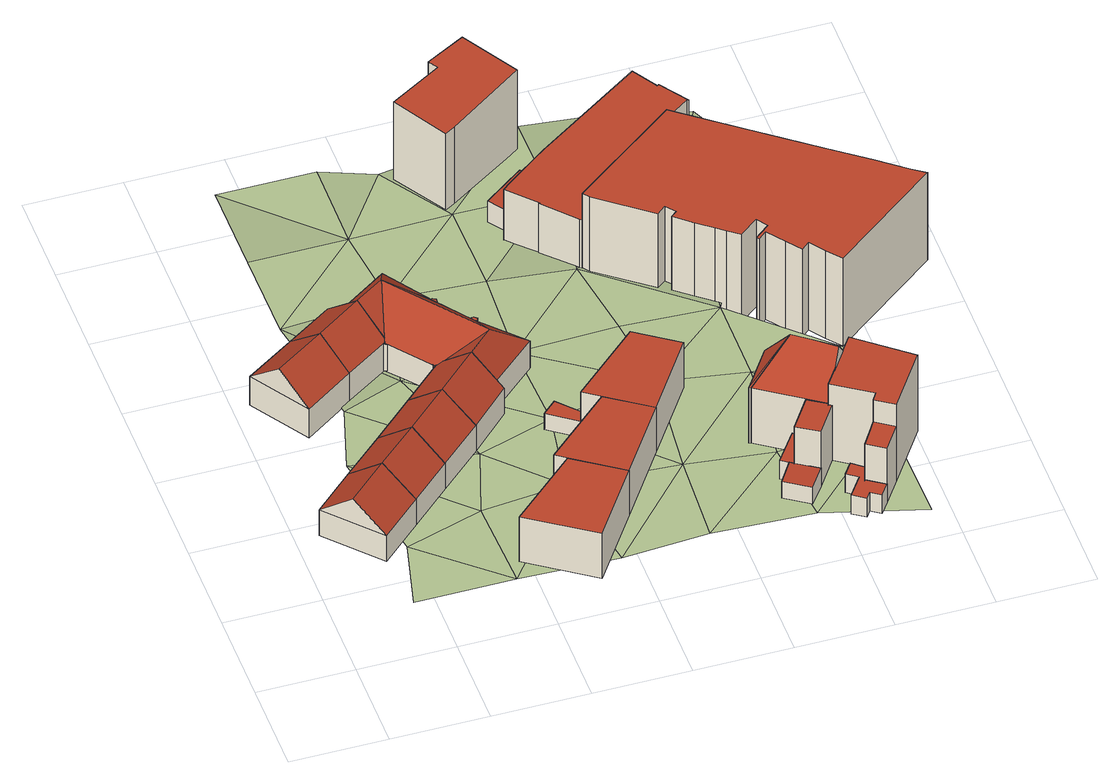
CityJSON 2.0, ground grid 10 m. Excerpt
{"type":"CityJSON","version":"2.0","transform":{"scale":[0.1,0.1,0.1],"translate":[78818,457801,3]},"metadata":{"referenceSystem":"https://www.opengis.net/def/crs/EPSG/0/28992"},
"CityObjects":{
"building1":{"type":"Building","attributes":{"RelativeEavesHeight":3.31,"AbsoluteEavesHeight":9.72,"RelativeRidgeHeight":6.43,"AbsoluteRidgeHeight":12.84,"roofType":"1030"},"geometry":[{"type":"Solid","lod":"2","boundaries":[[[[0,1,2,3]],[[1,4,5,2]],[[4,6,7,5]],[[6,0,3,7]],[[4,1,8]],[[0,6,9]],[[1,0,9,8]],[[6,4,8,9]],[[3,2,5,7]]]],"semantics":{"surfaces":[{"type":"WallSurface"},{"type":"RoofSurface","Slope":49.33,"Direction":137.4},{"type":"RoofSurface","Slope":49.33,"Direction":317.36},{"type":"GroundSurface"}],"values":[[0,0,0,0,0,0,1,2,3]]}}]},
"building2":{"type":"Building","attributes":{"RelativeEavesHeight":3.72,"AbsoluteEavesHeight":9.72,"RelativeRidgeHeight":6.84,"AbsoluteRidgeHeight":12.84,"roofType":"1030"},"geometry":[{"type":"Solid","lod":"2","boundaries":[[[[10,11,12,13]],[[11,14,15,12]],[[14,16,17,15]],[[16,10,13,17]],[[14,11,18]],[[10,16,19]],[[11,10,19,18]],[[16,14,18,19]],[[13,12,15,17]]]],"semantics":{"surfaces":[{"type":"WallSurface"},{"type":"RoofSurface","Slope":48.72,"Direction":146.37},{"type":"RoofSurface","Slope":48.72,"Direction":326.37},{"type":"GroundSurface"}],"values":[[0,0,0,0,0,0,1,2,3]]}}]},
"building3":{"type":"Building","attributes":{"RelativeEavesHeight":3.31,"AbsoluteEavesHeight":9.72,"RelativeRidgeHeight":6.43,"AbsoluteRidgeHeight":12.84,"roofType":"1030"},"geometry":[{"type":"Solid","lod":"2","boundaries":[[[[20,0,3,21]],[[0,6,7,3]],[[6,22,23,7]],[[22,20,21,23]],[[6,0,9]],[[20,22,24]],[[0,20,24,9]],[[22,6,9,24]],[[21,3,7,23]]]],"semantics":{"surfaces":[{"type":"WallSurface"},{"type":"RoofSurface","Slope":49.35,"Direction":137.4},{"type":"RoofSurface","Slope":49.35,"Direction":317.36},{"type":"GroundSurface"}],"values":[[0,0,0,0,0,0,1,2,3]]}}]},
"building4":{"type":"Building","attributes":{"RelativeEavesHeight":3.3,"AbsoluteEavesHeight":9.72,"RelativeRidgeHeight":6.42,"AbsoluteRidgeHeight":12.84,"roofType":"1030"},"geometry":[{"type":"Solid","lod":"2","boundaries":[[[[25,20,21,26]],[[20,22,23,21]],[[22,27,28,23]],[[27,25,26,28]],[[22,20,24]],[[25,27,29]],[[20,25,29,24]],[[27,22,24,29]],[[26,21,23,28]]]],"semantics":{"surfaces":[{"type":"WallSurface"},{"type":"RoofSurface","Slope":49.38,"Direction":137.4},{"type":"RoofSurface","Slope":49.38,"Direction":317.37},{"type":"GroundSurface"}],"values":[[0,0,0,0,0,0,1,2,3]]}}]},
"building5":{"type":"Building","children":["building5-1","building5-2"]},
"building5-1":{"type":"BuildingPart","attributes":{"RelativeEavesHeight":3.42,"AbsoluteEavesHeight":9.72,"RelativeRidgeHeight":3.42,"AbsoluteRidgeHeight":9.72,"roofType":"1000"},"parents":["building5"],"geometry":[{"type":"Solid","lod":"2","boundaries":[[[[30,31,32,33]],[[31,34,35,32]],[[34,30,33,35]],[[34,31,30]],[[33,32,35]]]],"semantics":{"surfaces":[{"type":"WallSurface"},{"type":"RoofSurface","Slope":90,"Direction":0},{"type":"GroundSurface"}],"values":[[0,0,0,1,2]]}}]},
"building5-2":{"type":"BuildingPart","attributes":{"RelativeEavesHeight":3.74,"AbsoluteEavesHeight":9.72,"RelativeRidgeHeight":6.86,"AbsoluteRidgeHeight":12.84,"roofType":"1030"},"parents":["building5"],"geometry":[{"type":"Solid","lod":"2","boundaries":[[[[16,36,37,17]],[[36,38,39,37]],[[38,10,13,39]],[[10,16,17,13]],[[38,36,40]],[[16,10,19]],[[36,16,19,40]],[[10,38,40,19]],[[17,37,39,13]]]],"semantics":{"surfaces":[{"type":"WallSurface"},{"type":"RoofSurface","Slope":48.71,"Direction":326.37},{"type":"RoofSurface","Slope":48.71,"Direction":146.37},{"type":"GroundSurface"}],"values":[[0,0,0,0,0,0,1,2,3]]}}]},
"building6":{"type":"Building","attributes":{"RelativeEavesHeight":5.75,"AbsoluteEavesHeight":12.3,"RelativeRidgeHeight":5.75,"AbsoluteRidgeHeight":12.3,"roofType":"1000"},"geometry":[{"type":"Solid","lod":"2","boundaries":[[[[41,42,43,44]],[[42,45,46,43]],[[45,47,48,46]],[[47,41,44,48]],[[47,45,42,41]],[[44,43,46,48]]]],"semantics":{"surfaces":[{"type":"WallSurface"},{"type":"RoofSurface","Slope":90,"Direction":166.59},{"type":"GroundSurface"}],"values":[[0,0,0,0,1,2]]}}]},
"building7":{"type":"Building","children":["building7-1","building7-2"]},
"building7-1":{"type":"BuildingPart","attributes":{"RelativeEavesHeight":3.31,"AbsoluteEavesHeight":9.72,"RelativeRidgeHeight":3.31,"AbsoluteRidgeHeight":9.72,"roofType":"1000"},"parents":["building7"],"geometry":[{"type":"Solid","lod":"2","boundaries":[[[[49,50,51,52]],[[50,53,54,51]],[[53,55,56,54]],[[55,49,52,56]],[[55,53,50,49]],[[52,51,54,56]]]],"semantics":{"surfaces":[{"type":"WallSurface"},{"type":"RoofSurface","Slope":90,"Direction":0},{"type":"GroundSurface"}],"values":[[0,0,0,0,1,2]]}}]},
"building7-2":{"type":"BuildingPart","attributes":{"RelativeEavesHeight":3.32,"AbsoluteEavesHeight":9.72,"RelativeRidgeHeight":6.44,"AbsoluteRidgeHeight":12.84,"roofType":"1030"},"parents":["building7"],"geometry":[{"type":"Solid","lod":"2","boundaries":[[[[57,25,26,58]],[[25,27,28,26]],[[27,59,60,28]],[[59,57,58,60]],[[27,25,29]],[[57,59,61]],[[25,57,61,29]],[[59,27,29,61]],[[58,26,28,60]]]],"semantics":{"surfaces":[{"type":"WallSurface"},{"type":"RoofSurface","Slope":49.04,"Direction":136.03},{"type":"RoofSurface","Slope":49.05,"Direction":316.91},{"type":"GroundSurface"}],"values":[[0,0,0,0,0,0,1,2,3]]}}]},
"building8":{"type":"Building","children":["building8-1","building8-2"]},
"building8-1":{"type":"BuildingPart","attributes":{"RelativeEavesHeight":3.83,"AbsoluteEavesHeight":9.72,"RelativeRidgeHeight":6.94,"AbsoluteRidgeHeight":12.84,"roofType":"1130"},"parents":["building8"],"geometry":[{"type":"Solid","lod":"2","boundaries":[[[[62,63,64,65]],[[63,66,67,64]],[[66,38,68,67]],[[38,62,65,68]],[[66,63,69]],[[62,38,40]],[[63,62,40,69]],[[38,66,69,40]],[[65,64,67,68]]]],"semantics":{"surfaces":[{"type":"WallSurface"},{"type":"RoofSurface","Slope":47.17,"Direction":56.35},{"type":"RoofSurface","Slope":37.91,"Direction":326.27},{"type":"RoofSurface","Slope":48.79,"Direction":146.25},{"type":"GroundSurface"}],"values":[[0,0,0,0,1,0,2,3,4]]}}]},
"building8-2":{"type":"BuildingPart","attributes":{"RelativeEavesHeight":3.66,"AbsoluteEavesHeight":9.72,"RelativeRidgeHeight":3.66,"AbsoluteRidgeHeight":9.72,"roofType":"1000"},"parents":["building8"],"geometry":[{"type":"Solid","lod":"2","boundaries":[[[[70,71,72,73]],[[71,66,74,72]],[[66,75,76,74]],[[75,77,78,76]],[[77,79,80,78]],[[79,70,73,80]],[[79,77,75,66,71,70]],[[73,72,74,76,78,80]]]],"semantics":{"surfaces":[{"type":"WallSurface"},{"type":"RoofSurface","Slope":90,"Direction":36.99},{"type":"GroundSurface"}],"values":[[0,0,0,0,0,0,1,2]]}}]},
"building9":{"type":"Building","attributes":{"RelativeEavesHeight":3.64,"AbsoluteEavesHeight":9.72,"RelativeRidgeHeight":6.76,"AbsoluteRidgeHeight":12.84,"roofType":"1040"},"geometry":[{"type":"Solid","lod":"2","boundaries":[[[[66,81,82,74]],[[81,55,83,82]],[[55,34,84,83]],[[34,66,74,84]],[[55,81,85]],[[66,34,69]],[[81,66,69,85]],[[34,55,85,69]],[[74,82,83,84]]]],"semantics":{"surfaces":[{"type":"WallSurface"},{"type":"RoofSurface","Slope":-48.55,"Direction":137.37},{"type":"RoofSurface","Slope":-48.84,"Direction":326.33},{"type":"RoofSurface","Slope":44.32,"Direction":51.74},{"type":"RoofSurface","Slope":53.77,"Direction":231.51},{"type":"GroundSurface"}],"values":[[0,0,0,0,1,2,3,4,5]]}}]},
"building10":{"type":"Building","children":["building10-1","building10-2"]},
"building10-1":{"type":"BuildingPart","attributes":{"RelativeEavesHeight":3.53,"AbsoluteEavesHeight":9.72,"RelativeRidgeHeight":6.64,"AbsoluteRidgeHeight":12.84,"roofType":"1130"},"parents":["building10"],"geometry":[{"type":"Solid","lod":"2","boundaries":[[[[59,81,86,87]],[[81,88,89,86]],[[88,90,91,89]],[[90,59,87,91]],[[88,81,85]],[[59,90,61]],[[81,59,61,85]],[[90,88,85,61]],[[87,86,89,91]]]],"semantics":{"surfaces":[{"type":"WallSurface"},{"type":"RoofSurface","Slope":46.73,"Direction":47.22},{"type":"RoofSurface","Slope":48.6,"Direction":317.27},{"type":"RoofSurface","Slope":38.19,"Direction":137.24},{"type":"GroundSurface"}],"values":[[0,0,0,0,1,0,2,3,4]]}}]},
"building10-2":{"type":"BuildingPart","attributes":{"RelativeEavesHeight":3.54,"AbsoluteEavesHeight":9.72,"RelativeRidgeHeight":3.54,"AbsoluteRidgeHeight":9.72,"roofType":"1000"},"parents":["building10"],"geometry":[{"type":"Solid","lod":"2","boundaries":[[[[81,92,93,86]],[[92,94,95,93]],[[94,96,97,95]],[[96,98,99,97]],[[98,100,101,99]],[[100,81,86,101]],[[100,98,96,94,92,81]],[[86,93,95,97,99,101]]]],"semantics":{"surfaces":[{"type":"WallSurface"},{"type":"RoofSurface","Slope":90,"Direction":69.87},{"type":"GroundSurface"}],"values":[[0,0,0,0,0,0,1,2]]}}]},
"building11":{"type":"Building","attributes":{"RelativeEavesHeight":5.81,"AbsoluteEavesHeight":12.3,"RelativeRidgeHeight":5.81,"AbsoluteRidgeHeight":12.3,"roofType":"1000"},"geometry":[{"type":"Solid","lod":"2","boundaries":[[[[47,102,103,48]],[[102,104,105,103]],[[104,106,107,105]],[[106,47,48,107]],[[106,104,102,47]],[[48,103,105,107]]]],"semantics":{"surfaces":[{"type":"WallSurface"},{"type":"RoofSurface","Slope":90,"Direction":163.77},{"type":"GroundSurface"}],"values":[[0,0,0,0,1,2]]}}]},
"building12":{"type":"Building","children":["building12-1","building12-2"]},
"building12-1":{"type":"BuildingPart","attributes":{"RelativeEavesHeight":5.82,"AbsoluteEavesHeight":12.3,"RelativeRidgeHeight":5.82,"AbsoluteRidgeHeight":12.3,"roofType":"1000"},"parents":["building12"],"geometry":[{"type":"Solid","lod":"2","boundaries":[[[[106,108,109,107]],[[108,110,111,109]],[[110,112,113,111]],[[112,106,107,113]],[[112,110,108,106]],[[107,109,111,113]]]],"semantics":{"surfaces":[{"type":"WallSurface"},{"type":"RoofSurface","Slope":90,"Direction":0},{"type":"GroundSurface"}],"values":[[0,0,0,0,1,2]]}}]},
"building12-2":{"type":"BuildingPart","attributes":{"RelativeEavesHeight":2.01,"AbsoluteEavesHeight":8.46,"RelativeRidgeHeight":2.01,"AbsoluteRidgeHeight":8.46,"roofType":"1000"},"parents":["building12"],"geometry":[{"type":"Solid","lod":"2","boundaries":[[[[114,115,116,117]],[[115,118,119,116]],[[118,120,121,119]],[[120,114,117,121]],[[120,118,115,114]],[[117,116,119,121]]]],"semantics":{"surfaces":[{"type":"WallSurface"},{"type":"RoofSurface","Slope":90,"Direction":0},{"type":"GroundSurface"}],"values":[[0,0,0,0,1,2]]}}]},
"building13":{"type":"Building","attributes":{"RelativeEavesHeight":10.2,"AbsoluteEavesHeight":15.52,"RelativeRidgeHeight":10.2,"AbsoluteRidgeHeight":15.52,"roofType":"1000"},"geometry":[{"type":"Solid","lod":"2","boundaries":[[[[122,123,124,125]],[[123,126,127,124]],[[126,128,129,127]],[[128,130,131,129]],[[130,132,133,131]],[[132,134,135,133]],[[134,122,125,135]],[[134,132,130,128,126,123,122]],[[125,124,127,129,131,133,135]]]],"semantics":{"surfaces":[{"type":"WallSurface"},{"type":"RoofSurface","Slope":90,"Direction":0},{"type":"GroundSurface"}],"values":[[0,0,0,0,0,0,0,1,2]]}}]},
"building14":{"type":"Building","attributes":{"RelativeEavesHeight":2.78,"AbsoluteEavesHeight":8.44,"RelativeRidgeHeight":2.78,"AbsoluteRidgeHeight":8.44,"roofType":"1000"},"geometry":[{"type":"Solid","lod":"2","boundaries":[[[[136,137,138,139]],[[137,140,141,138]],[[140,142,143,141]],[[142,136,139,143]],[[142,140,137,136]],[[139,138,141,143]]]],"semantics":{"surfaces":[{"type":"WallSurface"},{"type":"RoofSurface","Slope":90,"Direction":0},{"type":"GroundSurface"}],"values":[[0,0,0,0,1,2]]}}]},
"building15":{"type":"Building","children":["building15-1","building15-2","building15-3","building15-4","building15-5"]},
"building15-1":{"type":"BuildingPart","attributes":{"RelativeEavesHeight":2.24,"AbsoluteEavesHeight":8.85,"RelativeRidgeHeight":2.4,"AbsoluteRidgeHeight":9.02,"roofType":"1010"},"parents":["building15"],"geometry":[{"type":"Solid","lod":"2","boundaries":[[[[144,145,146,147]],[[145,148,149,146]],[[148,150,151,149]],[[150,144,147,151]],[[150,148,145,144]],[[147,146,149,151]]]],"semantics":{"surfaces":[{"type":"WallSurface"},{"type":"RoofSurface","Slope":82.4,"Direction":213.78},{"type":"GroundSurface"}],"values":[[0,0,0,0,1,2]]}}]},
"building15-2":{"type":"BuildingPart","attributes":{"RelativeEavesHeight":7.1,"AbsoluteEavesHeight":13.67,"RelativeRidgeHeight":11.63,"AbsoluteRidgeHeight":18.21,"roofType":"1130"},"parents":["building15"],"geometry":[{"type":"Solid","lod":"2","boundaries":[[[[152,153,154,155]],[[153,156,157,154]],[[156,158,159,157]],[[158,152,155,159]],[[156,153,160]],[[152,158,161]],[[153,152,161,160]],[[158,156,160,161]],[[155,154,157,159]]]],"semantics":{"surfaces":[{"type":"WallSurface"},{"type":"RoofSurface","Slope":22.38,"Direction":318.75},{"type":"RoofSurface","Slope":37.21,"Direction":215.46},{"type":"RoofSurface","Slope":37.58,"Direction":38.72},{"type":"GroundSurface"}],"values":[[0,0,0,0,1,0,2,3,4]]}}]},
"building15-3":{"type":"BuildingPart","attributes":{"RelativeEavesHeight":7.1,"AbsoluteEavesHeight":13.67,"RelativeRidgeHeight":11.63,"AbsoluteRidgeHeight":18.21,"roofType":"1120"},"parents":["building15"],"geometry":[{"type":"Solid","lod":"2","boundaries":[[[[162,156,157,163]],[[156,153,154,157]],[[153,164,165,154]],[[164,162,163,165]],[[156,162,160]],[[153,156,160]],[[164,153,160]],[[162,164,160]],[[163,157,154,165]]]],"semantics":{"surfaces":[{"type":"WallSurface"},{"type":"RoofSurface","Slope":37.04,"Direction":352.26},{"type":"RoofSurface","Slope":-22.38,"Direction":138.75},{"type":"RoofSurface","Slope":37.76,"Direction":214.64},{"type":"RoofSurface","Slope":34.32,"Direction":304.02},{"type":"GroundSurface"}],"values":[[0,0,0,0,1,2,3,4,5]]}}]},
"building15-4":{"type":"BuildingPart","attributes":{"RelativeEavesHeight":7.06,"AbsoluteEavesHeight":13.67,"RelativeRidgeHeight":7.06,"AbsoluteRidgeHeight":13.67,"roofType":"1000"},"parents":["building15"],"geometry":[{"type":"Solid","lod":"2","boundaries":[[[[152,166,167,155]],[[166,168,169,167]],[[168,170,147,169]],[[170,171,172,147]],[[171,173,174,172]],[[173,152,155,174]],[[173,171,170,168,166,152]],[[155,167,169,147,172,174]]]],"semantics":{"surfaces":[{"type":"WallSurface"},{"type":"RoofSurface","Slope":90,"Direction":0},{"type":"GroundSurface"}],"values":[[0,0,0,0,0,0,1,2]]}}]},
"building15-5":{"type":"BuildingPart","attributes":{"RelativeEavesHeight":2.37,"AbsoluteEavesHeight":8.99,"RelativeRidgeHeight":2.37,"AbsoluteRidgeHeight":8.99,"roofType":"1000"},"parents":["building15"],"geometry":[{"type":"Solid","lod":"2","boundaries":[[[[175,176,177,172]],[[176,178,179,177]],[[178,180,174,179]],[[180,175,172,174]],[[180,178,176,175]],[[172,177,179,174]]]],"semantics":{"surfaces":[{"type":"WallSurface"},{"type":"RoofSurface","Slope":90,"Direction":0},{"type":"GroundSurface"}],"values":[[0,0,0,0,1,2]]}}]},
"building16":{"type":"Building","attributes":{"RelativeEavesHeight":8.06,"AbsoluteEavesHeight":12.19,"RelativeRidgeHeight":8.06,"AbsoluteRidgeHeight":12.19,"roofType":"1000"},"geometry":[{"type":"Solid","lod":"2","boundaries":[[[[181,182,183,184]],[[182,185,186,183]],[[185,187,188,186]],[[187,189,190,188]],[[189,191,192,190]],[[191,193,194,192]],[[193,195,196,194]],[[195,197,198,196]],[[197,199,200,198]],[[199,201,202,200]],[[201,203,204,202]],[[203,205,206,204]],[[205,207,208,206]],[[207,181,184,208]],[[207,205,203,201,199,197,195,193,191,189,187,185,182,181]],[[184,183,186,188,190,192,194,196,198,200,202,204,206,208]]]],"semantics":{"surfaces":[{"type":"WallSurface"},{"type":"RoofSurface","Slope":90,"Direction":0},{"type":"GroundSurface"}],"values":[[0,0,0,0,0,0,0,0,0,0,0,0,0,0,1,2]]}}]},
"building17":{"type":"Building","children":["building17-1","building17-2","building17-3"]},
"building17-1":{"type":"BuildingPart","attributes":{"RelativeEavesHeight":9.78,"AbsoluteEavesHeight":16.35,"RelativeRidgeHeight":9.78,"AbsoluteRidgeHeight":16.35,"roofType":"1000"},"parents":["building17"],"geometry":[{"type":"Solid","lod":"2","boundaries":[[[[209,210,211,212]],[[210,213,214,211]],[[213,215,167,214]],[[215,216,159,167]],[[216,217,218,159]],[[217,209,212,218]],[[217,216,215,213,210,209]],[[212,211,214,167,159,218]]]],"semantics":{"surfaces":[{"type":"WallSurface"},{"type":"RoofSurface","Slope":90,"Direction":0},{"type":"GroundSurface"}],"values":[[0,0,0,0,0,0,1,2]]}}]},
"building17-2":{"type":"BuildingPart","attributes":{"RelativeEavesHeight":2.39,"AbsoluteEavesHeight":9.01,"RelativeRidgeHeight":2.39,"AbsoluteRidgeHeight":9.01,"roofType":"1000"},"parents":["building17"],"geometry":[{"type":"Solid","lod":"2","boundaries":[[[[219,220,221,222]],[[220,223,224,221]],[[223,225,226,224]],[[225,227,228,226]],[[227,229,230,228]],[[229,231,232,230]],[[231,233,234,232]],[[233,235,236,234]],[[235,237,238,236]],[[237,219,222,238]],[[237,235,233,231,229,227,225,223,220,219]],[[222,221,224,226,228,230,232,234,236,238]]]],"semantics":{"surfaces":[{"type":"WallSurface"},{"type":"RoofSurface","Slope":90,"Direction":0},{"type":"GroundSurface"}],"values":[[0,0,0,0,0,0,0,0,0,0,1,2]]}}]},
"building17-3":{"type":"BuildingPart","attributes":{"RelativeEavesHeight":7,"AbsoluteEavesHeight":13.61,"RelativeRidgeHeight":7,"AbsoluteRidgeHeight":13.61,"roofType":"1000"},"parents":["building17"],"geometry":[{"type":"Solid","lod":"2","boundaries":[[[[239,240,234,236]],[[240,241,211,234]],[[241,242,212,211]],[[242,243,238,212]],[[243,239,236,238]],[[243,242,241,240,239]],[[236,234,211,212,238]]]],"semantics":{"surfaces":[{"type":"WallSurface"},{"type":"RoofSurface","Slope":90,"Direction":0},{"type":"GroundSurface"}],"values":[[0,0,0,0,0,1,2]]}}]},
"building18":{"type":"Building","attributes":{"RelativeEavesHeight":11.34,"AbsoluteEavesHeight":15.6,"RelativeRidgeHeight":11.34,"AbsoluteRidgeHeight":15.6,"roofType":"1000"},"geometry":[{"type":"Solid","lod":"2","boundaries":[[[[244,245,246,247]],[[245,248,249,246]],[[248,250,251,249]],[[250,252,253,251]],[[252,254,255,253]],[[254,256,257,255]],[[256,258,259,257]],[[258,260,261,259]],[[260,262,263,261]],[[262,264,265,263]],[[264,266,267,265]],[[266,268,269,267]],[[268,270,271,269]],[[270,272,273,271]],[[272,274,275,273]],[[274,276,277,275]],[[276,278,279,277]],[[278,280,281,279]],[[280,282,283,281]],[[282,284,285,283]],[[284,286,287,285]],[[286,288,289,287]],[[288,290,291,289]],[[290,292,293,291]],[[292,294,295,293]],[[294,296,297,295]],[[296,298,299,297]],[[298,300,301,299]],[[300,302,303,301]],[[302,244,247,303]],[[302,300,298,296,294,292,290,288,286,284,282,280,278,276,274,272,270,268,266,264,262,260,258,256,254,252,250,248,245,244]],[[247,246,249,251,253,255,257,259,261,263,265,267,269,271,273,275,277,279,281,283,285,287,289,291,293,295,297,299,301,303]]]],"semantics":{"surfaces":[{"type":"WallSurface"},{"type":"RoofSurface","Slope":90,"Direction":0},{"type":"GroundSurface"}],"values":[[0,0,0,0,0,0,0,0,0,0,0,0,0,0,0,0,0,0,0,0,0,0,0,0,0,0,0,0,0,0,1,2]]}}]},
"terrain1":{"type":"TINRelief","geometry":[{"type":"CompositeSurface","lod":"2","boundaries":[[[304,305,306]],[[307,304,308]],[[304,306,308]],[[309,307,310]],[[307,308,310]],[[311,309,312]],[[309,310,312]],[[308,306,313]],[[314,311,315]],[[311,312,316]],[[310,308,313]],[[306,317,313]],[[318,314,315]],[[311,316,315]],[[312,310,319]],[[310,313,319]],[[316,312,320]],[[318,315,321]],[[312,319,320]],[[313,317,322]],[[319,313,322]],[[317,323,322]],[[315,316,324]],[[316,320,325]],[[321,315,326]],[[316,325,324]],[[320,319,327]],[[315,324,326]],[[319,322,327]],[[325,320,328]],[[322,323,329]],[[320,327,330]],[[320,330,328]],[[323,331,329]],[[324,325,332]],[[326,324,333]],[[327,322,334]],[[325,328,332]],[[322,329,334]],[[330,327,335]],[[324,332,333]],[[328,330,335]],[[327,334,335]],[[329,331,336]],[[334,329,336]],[[331,337,336]],[[332,328,338]],[[328,335,338]],[[335,334,339]],[[333,332,340]],[[334,336,339]],[[332,338,340]],[[338,335,341]],[[340,338,342]],[[342,338,341]]]}]}
},
"vertices":[
[106,142,67],[64,103,67],[64,103,34],[106,142,34],[15,157,67],[15,157,34],[56,195,67],[56,195,34],[40,130,98],[81,168,98],
[100,325,67],[49,290,67],[49,290,30],[100,325,30],[10,350,67],[10,350,30],[61,384,67],[61,384,30],[29,320,98],[81,354,98],
[147,180,67],[147,180,34],[98,233,67],[98,233,34],[123,206,98],
[191,220,67],[191,220,34],[141,273,67],[141,273,34],[166,246,98],
[146,351,67],[143,353,67],[143,353,33],[146,351,33],[144,354,67],[144,354,33],
[108,415,67],[108,415,30],[147,356,67],[147,356,30],[128,386,98],
[249,17,93],[182,63,93],[182,63,35],[249,17,35],[250,125,93],[250,125,35],[300,91,93],[300,91,35],
[178,307,67],[178,308,67],[178,308,34],[178,307,34],[178,312,67],[178,312,34],[180,309,67],[180,309,34],
[232,260,67],[232,260,34],[184,313,67],[184,313,34],[208,286,98],
[114,406,67],[172,445,67],[172,445,29],[114,406,29],[206,395,67],[206,395,29],[147,356,29],[158,406,98],
[209,392,67],[208,392,67],[208,392,31],[209,392,31],[206,395,31],[203,398,67],[203,398,31],[206,398,67],[206,398,31],[209,396,67],[209,396,31],
[234,358,67],[234,358,31],[180,309,31],[144,354,31],[234,310,98],
[234,358,32],[184,313,32],[275,314,67],[275,314,32],[224,268,67],[224,268,32],
[232,361,67],[232,361,32],[233,362,67],[233,362,32],[235,362,67],[235,362,32],[238,359,67],[238,359,32],[237,356,67],[237,356,32],
[239,133,93],[239,133,35],[307,195,93],[307,195,35],[351,165,93],[351,165,35],
[290,207,93],[290,207,35],[360,271,93],[360,271,35],[403,241,93],[403,241,35],
[261,228,55],[275,241,55],[275,241,34],[261,228,34],[299,215,55],[299,215,34],[290,207,55],[290,207,34],
[279,555,125],[269,549,125],[269,549,23],[279,555,23],[236,606,125],[236,606,23],[290,638,125],[290,638,23],[284,648,125],[284,648,23],[325,670,125],[325,670,23],[360,611,125],[360,611,23],
[358,531,54],[316,500,54],[316,500,27],[358,531,27],[301,521,54],[301,521,27],[343,552,54],[343,552,27],
[483,71,60],[468,51,57],[468,51,36],[483,71,36],[443,68,57],[443,68,36],[457,88,60],[457,88,36],
[502,105,107],[439,148,107],[439,148,36],[502,105,36],[495,197,107],[495,197,36],[539,159,107],[539,159,36],[482,161,152],[521,132,152],
[467,193,107],[467,193,36],[437,149,107],[437,149,36],
[501,104,107],[501,104,36],[504,102,107],[504,102,36],[483,71,107],[461,85,107],[461,85,36],[483,117,107],[483,117,36],
[461,85,60],[449,93,60],[449,93,36],[472,125,60],[472,125,36],[483,117,60],
[447,512,92],[455,499,92],[455,499,11],[447,512,11],[365,431,92],[365,431,11],[363,432,92],[363,432,11],[333,465,92],[333,465,11],[334,465,92],[334,465,11],[308,493,92],[308,493,11],[316,500,92],[316,500,11],[360,533,92],[360,533,11],[473,609,92],[473,609,11],[489,583,92],[489,583,11],[491,584,92],[491,584,11],[511,555,92],[511,555,11],[509,555,92],[509,555,11],
[553,57,134],[534,70,134],[534,70,36],[553,57,36],[539,78,134],[539,78,36],[501,104,134],[539,159,134],[593,115,134],[593,115,36],
[526,18,60],[516,25,60],[516,25,36],[526,18,36],[511,18,60],[511,18,36],[498,27,60],[498,27,36],[513,48,60],[513,48,36],[502,56,60],[502,56,36],[511,69,60],[511,69,36],[526,57,60],[526,57,36],[517,43,60],[517,43,36],[535,31,60],[535,31,36],
[517,43,106],[526,57,106],[534,70,106],[553,57,106],[535,31,106],
[668,367,126],[682,357,126],[682,357,13],[668,367,13],[570,270,126],[570,270,13],[558,285,126],[558,285,13],[546,301,126],[546,301,13],[538,294,126],[538,294,13],[526,309,126],[526,309,13],[512,327,126],[512,327,13],[504,320,126],[504,320,13],[502,322,126],[502,322,13],[502,323,126],[502,323,13],[507,327,126],[507,327,13],[517,335,126],[517,335,13],[509,346,126],[509,346,13],[490,331,126],[490,331,13],[478,340,126],[478,340,13],[469,347,126],[469,347,13],[453,360,126],[453,360,13],[435,375,126],[435,375,13],[441,380,126],[441,380,13],[433,390,126],[433,390,13],[424,382,126],[424,382,13],[370,424,126],[370,424,13],[365,431,126],[365,431,13],[455,499,126],[455,499,13],[476,515,126],[476,515,13],[537,468,126],[537,468,13],[568,444,126],[568,444,13],[602,418,126],[602,418,13],[639,390,126],[639,390,13],
[89,117,33],[70,40,36],[172,40,36],[69,239,34],[169,139,36],[90,310,34],[193,215,34],[70,441,28],[153,333,34],[256,148,36],[70,539,27],[169,539,27],[179,448,29],[275,38,35],[71,641,22],[271,240,34],[268,339,32],[171,640,23],[369,141,35],[364,44,35],[272,539,29],[273,440,31],[224,616,26],[380,256,36],[359,429,32],[458,129,36],[371,340,34],[468,38,36],[370,541,26],[370,640,23],[469,240,36],[470,335,34],[570,139,36],[572,9,36],[504,560,12],[570,240,35],[468,638,14],[576,543,6],[537,620,11]
]}
